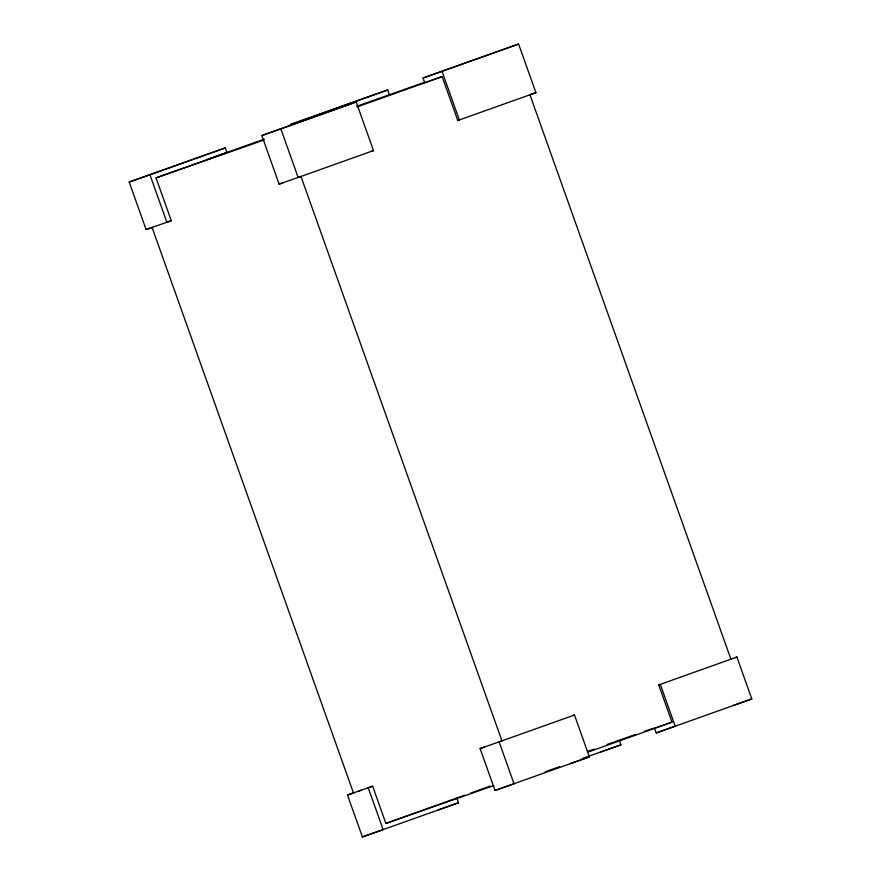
<?xml version="1.0" encoding="UTF-8"?>
<svg xmlns="http://www.w3.org/2000/svg" width="881" height="881" viewBox="0 0 881 881"><rect width="100%" height="100%" fill="white"/><g stroke="black" fill="none" stroke-linecap="round" stroke-linejoin="round"><path stroke-width="1.32" d="M129.199 182.048L225.305 147.887L226.979 152.567L156.025 177.874L171.277 220.702L166.872 222.276L149.957 174.768L129.199 182.048L146.114 229.556L171.277 220.702M149.957 174.768L225.305 147.887M387.728 89.939L290.389 124.54L387.728 89.939L389.545 95.06M261.822 135.553L356.188 101.998L373.5 150.585L298.141 177.477L280.841 128.879L261.822 135.553L279.123 184.14L300.972 176.453L501.95 740.866L480.101 748.564L495.012 790.455L514.041 783.782L499.12 741.89L574.478 715.009L589.389 756.9L495.012 790.455M423.012 78.035L518.601 44.05L535.912 92.648L457.757 120.521L442.119 76.603L424.675 82.715L423.012 78.035L518.601 44.05M280.841 128.879L356.188 101.998M264.157 139.176L207.784 159.296L226.979 152.567M356.629 106.304L424.84 82.208M357.565 106.766L442.119 76.603M146.114 229.556L152.501 227.276M279.123 184.14L283.528 182.576M493.9 785.555L385.889 823.427L372.641 786.204L368.236 787.779L383.158 829.671L362.399 836.95L347.477 795.058L353.865 792.779M358.611 791.094L361.188 790.169M480.101 748.564L484.506 746.989M658.735 684.933L736.89 657.061L751.801 698.952L656.213 732.937L654.539 728.268L671.994 722.145L658.735 684.933L660.31 684.383L675.231 726.274L656.213 732.937M385.889 823.427L464.562 795.235M470.961 792.955L490.188 786.094M587.792 751.383L594.235 749.092M607.119 744.489L613.561 742.187M587.429 752.319L671.994 722.145M362.399 836.95L458.505 802.789L456.843 798.109M545.284 771.701L559.666 766.69M582.297 758.497L620.929 744.841L619.541 740.954M156.025 177.874L264.025 140.013M530.164 94.652L535.912 92.648M457.757 120.521L459.331 119.959L442.031 71.372M371.925 151.147L373.5 150.585M735.316 657.611L736.89 657.061M572.903 715.559L574.478 715.009M347.477 795.058L372.641 786.204M614.85 741.736L635.432 734.523M644.429 731.362L653.427 728.213M600.159 752.121L620.929 744.841M732.783 705.615L751.801 698.952M437.747 810.068L458.505 802.789M570.37 763.563L589.389 756.9M529.933 94.763L730.911 659.175M152.083 227.43L353.457 792.933"/></g></svg>
